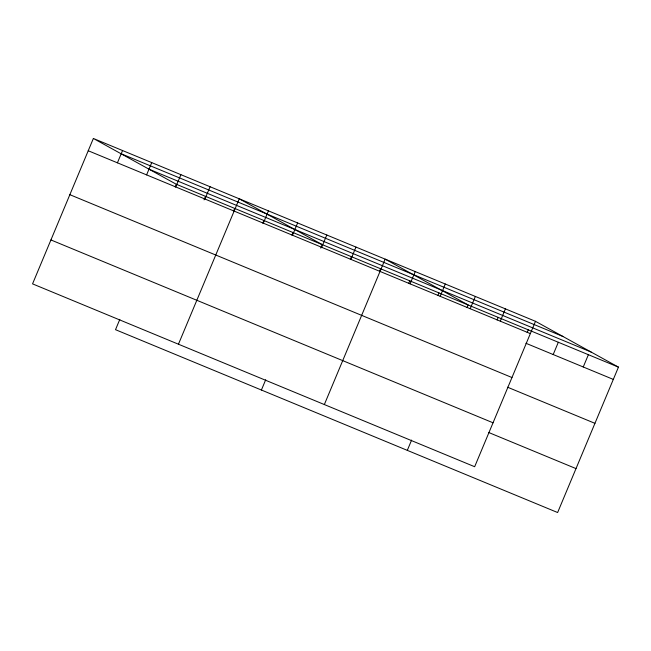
<?xml version="1.0" encoding="UTF-8"?>
<svg xmlns="http://www.w3.org/2000/svg" width="651" height="651" viewBox="0 0 651 651"><rect width="100%" height="100%" fill="white"/><g stroke="black" fill="none" stroke-linecap="round" stroke-linejoin="round"><path stroke-width="0.98" d="M93.37 138.468L32.55 283.869L474.66 466.718L535.488 321.317L93.37 138.468L176.34 184.282L618.45 367.131L557.63 512.532L115.512 329.683L119.817 319.397M117.416 162.815L122.551 150.536M146.597 174.883L151.732 162.604M175.233 186.91L176.34 184.282M175.77 186.951L180.913 174.671M204.048 199.857L205.521 196.35M204.951 199.019L210.086 186.739M233.595 211.046L234.694 208.418M178.447 344.208L239.267 198.807L322.237 244.621L320.764 248.129M262.776 223.114L263.875 220.486M263.313 223.155L268.448 210.875M291.957 235.182L293.056 232.553M292.494 235.223L297.629 222.943M261.409 390.022L265.714 379.736M321.667 247.29L326.81 235.011M350.311 259.318L351.418 256.689M350.848 259.358L355.983 247.079M379.492 271.386L380.591 268.757M324.344 404.548L385.164 259.147L468.134 304.961L467.027 307.589M408.673 283.454L409.772 280.825M410.089 283.86L415.232 271.581M437.854 295.521L438.953 292.893M440.157 296.295L445.292 284.015M407.306 450.362L411.611 440.084M470.217 308.729L475.36 296.449M497.095 320.023L498.194 317.395M500.285 321.163L505.42 308.883M527.155 332.458L528.262 329.829M553.187 354.543L558.322 342.263M583.247 366.977L588.39 354.697M120.752 153.587L562.863 336.437M148.957 169.162L591.075 352.012M88.235 150.747L530.345 333.597M525.943 343.272L613.315 379.411M69.86 194.682L511.971 377.531M507.568 387.207L594.941 423.337M50.924 239.942L493.035 422.792M488.632 432.467L576.005 468.598M535.488 321.317L618.45 367.131"/></g></svg>
